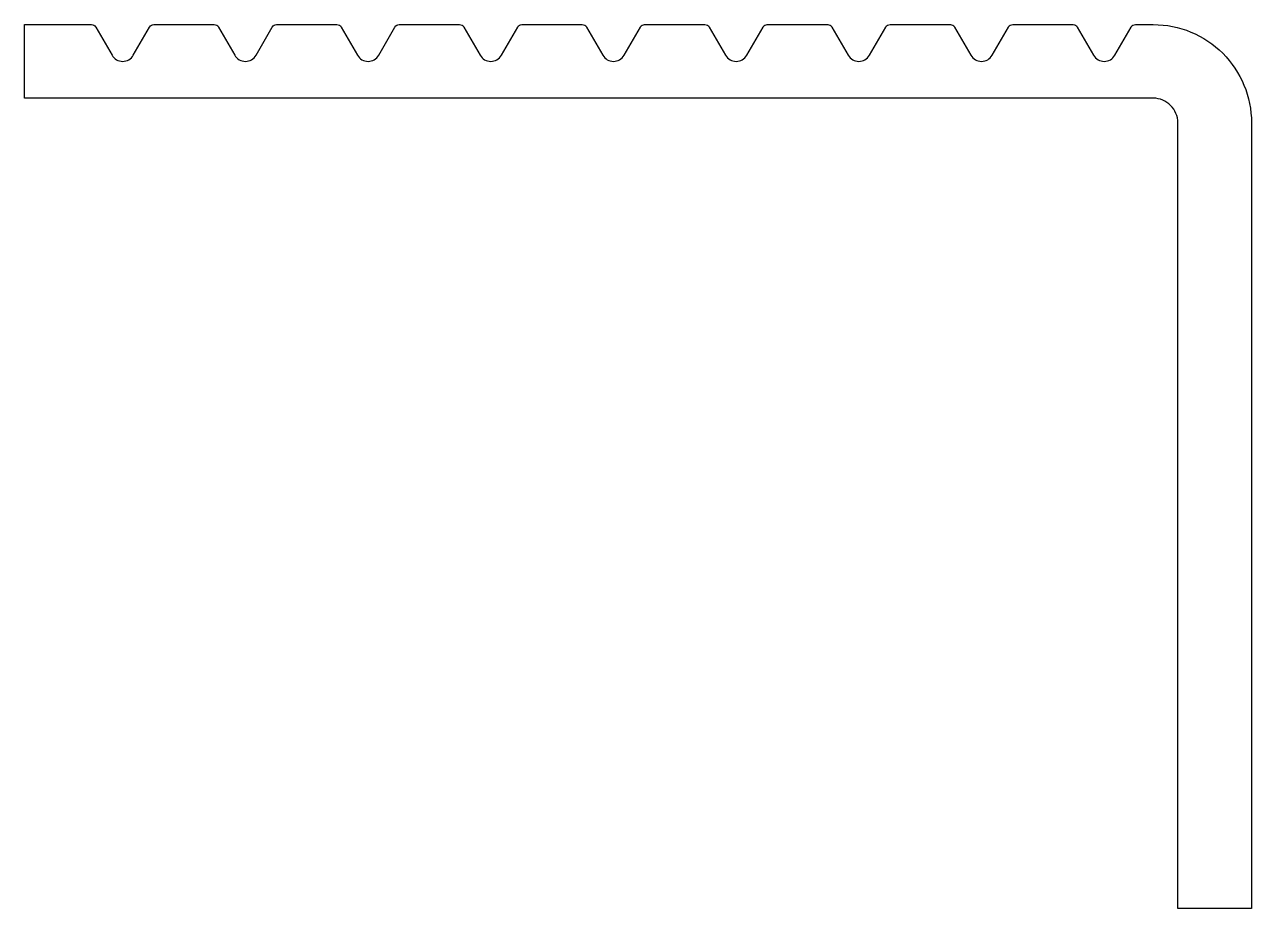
# Model space of a CAD drawing. Extents: x 31.9 to 81.9, y 167.9 to 203.9.
import ezdxf

# ---------------------------------------------------------------- set-up
doc = ezdxf.new("R2010")
doc.units = 0
doc.layers.add('ANA', color=220, linetype='CONTINUOUS')

msp = doc.modelspace()

# ---------------------------------------------------------------- linework, layer by layer
at = {"layer": 'ANA', "color": 7}
msp.add_lwpolyline([(59.769, 203.785), (60.433, 202.635, 0.57735), (61.299, 202.635), (61.963, 203.785, -0.267949), (62.136, 203.885), (64.596, 203.885, -0.267949), (64.769, 203.785), (65.433, 202.635, 0.57735), (66.299, 202.635), (66.963, 203.785, -0.267949), (67.136, 203.885), (69.596, 203.885, -0.267949), (69.769, 203.785), (70.433, 202.635, 0.57735), (71.299, 202.635), (71.963, 203.785, -0.267949), (72.136, 203.885), (74.596, 203.885, -0.267949), (74.769, 203.785), (75.433, 202.635, 0.57735), (76.299, 202.635), (76.963, 203.785, -0.267949), (77.136, 203.885), (77.866, 203.885, -0.414214), (81.866, 199.885), (81.866, 167.885), (78.866, 167.885), (78.866, 199.885, 0.414214), (77.866, 200.885), (31.866, 200.885), (31.866, 203.885), (34.596, 203.885, -0.267949), (34.769, 203.785), (35.433, 202.635, 0.57735), (36.299, 202.635), (36.963, 203.785, -0.267949), (37.136, 203.885), (39.596, 203.885, -0.267949), (39.769, 203.785), (40.433, 202.635, 0.57735), (41.299, 202.635), (41.963, 203.785, -0.267949), (42.136, 203.885), (44.596, 203.885, -0.267949), (44.769, 203.785), (45.433, 202.635, 0.57735), (46.299, 202.635), (46.963, 203.785, -0.267949), (47.136, 203.885), (49.596, 203.885, -0.267949), (49.769, 203.785), (50.433, 202.635, 0.57735), (51.299, 202.635), (51.963, 203.785, -0.267949), (52.136, 203.885), (54.596, 203.885, -0.267949), (54.769, 203.785), (55.433, 202.635, 0.57735), (56.299, 202.635), (56.963, 203.785, -0.267949), (57.136, 203.885), (59.596, 203.885, -0.267949)], format="xyb", close=True, dxfattribs=at)

doc.saveas('drawing.dxf')
